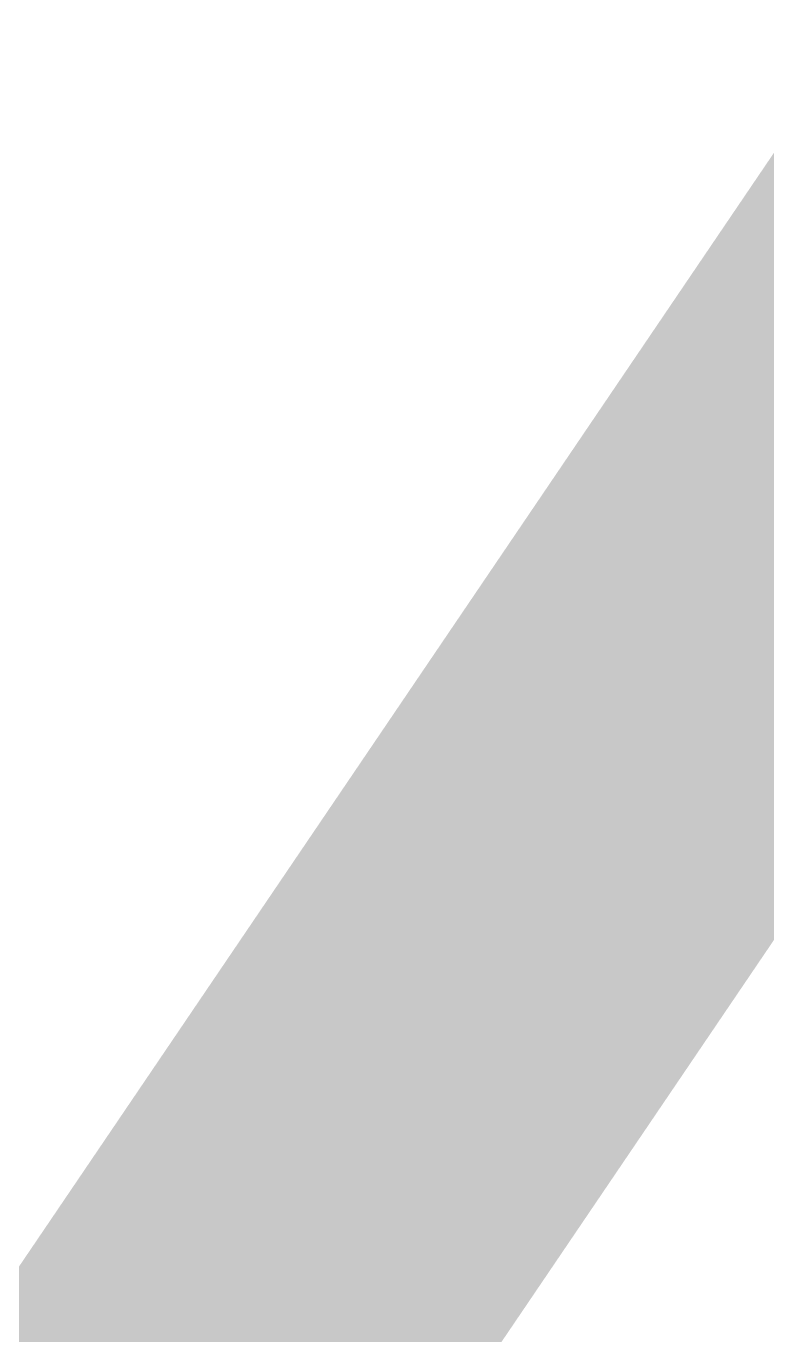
# Model space of a CAD drawing. Header units: metres. Extents: x 326467 to 340077, y 1811030 to 1824953.
# Drawn here: x 329637.08 to 329642.16, y 1813230.21 to 1813239.2 of the extents above; entities that cross this region are included whole.
import ezdxf

# ---------------------------------------------------------------- set-up
doc = ezdxf.new("R2010")
doc.units = ezdxf.units.M
doc.header["$MEASUREMENT"] = 0
doc.layers.add('LOW TIDE LINE', color=5, linetype='Continuous')
doc.layers.add('MANGROOVE', color=112, linetype='Continuous')

# ---------------------------------------------------------------- blocks, each defined once
blk = doc.blocks.new('16')
at = {"layer": 'MANGROOVE'}
h = blk.add_hatch(dxfattribs=at)
h.set_pattern_fill('GRASS', color=256, scale=0.606428, angle=-0.44213)
h.set_pattern_definition([(89.55787, (320150.772, 1810233.299), (-10.807394, 10.975486), [2.888115, -18.895414]), (44.55787, (320150.772, 1810233.299), (-10.807394, 10.975486), [2.888115, -12.515166]), (134.55787, (320150.772, 1810233.299), (-10.975486, -10.807394), [2.888115, -12.515166])])
h.paths.add_polyline_path([(329780.0607, 1813360.5542), (329809.3518, 1813454.4662), (329818.2703, 1813528.5882), (329809.1077, 1813593.6307), (329800.315, 1813649.6216), (329815.6565, 1813702.1831), (329825.5777, 1813735.4704), (329822.662, 1813756.1258), (329806.1124, 1813774.6915), (329782.8991, 1813783.6506), (329746.3758, 1813775.5914), (329720.9999, 1813768.0332), (329722.66, 1813750.0275), (329718.2744, 1813705.5849), (329714.0135, 1813677.3146), (329705.7103, 1813649.0754), (329705.6479, 1813640.9893), (329705.5231, 1813624.817), (329713.4207, 1813600.4962), (329717.2136, 1813568.1204), (329708.5984, 1813499.4505), (329704.3064, 1813467.1371), (329699.8271, 1813410.5653), (329691.555, 1813386.3692), (329687.2006, 1813345.9697), (329687.1694, 1813341.9266), (329687.107, 1813333.8405), (329678.8974, 1813317.7306), (329666.4581, 1813277.3934), (329654.1436, 1813253.2286), (329629.6082, 1813217.028), (329609.1776, 1813188.8825), (329584.7359, 1813164.8112), (329586.3286, 1813139.6231), (329597.1984, 1813125.0523), (329608.0987, 1813114.4322), (329629.163, 1813111.6357), (329670.2109, 1813136.7808), (329741.61, 1813218.9239), (329764.2463, 1813249.0401), (329776.4519, 1813293.7239)])
at = {"layer": 'LOW TIDE LINE', "lineweight": 18, "const_width": 3.0321}
blk.add_lwpolyline([(329306.8242, 1812774.7543), (329380.3367, 1812871.2266), (329445.7333, 1812963.7182), (329474.3734, 1813007.9736), (329490.824, 1813044.2365), (329503.232, 1813080.5306), (329515.5465, 1813104.6954), (329527.7986, 1813120.7741), (329539.9883, 1813128.7667), (329568.4413, 1813148.7637), (329584.7359, 1813164.8112), (329609.1776, 1813188.8825), (329629.6082, 1813217.028), (329654.1436, 1813253.2286), (329666.4581, 1813277.3934), (329678.8974, 1813317.7306), (329687.107, 1813333.8405), (329687.1694, 1813341.9266), (329687.2006, 1813345.9697), (329691.555, 1813386.3692)], dxfattribs=at)
at = {"layer": 'MANGROOVE', "const_width": 3.0321, "flags": 128}
blk.add_lwpolyline([(329691.555, 1813386.3692), (329687.2006, 1813345.9697), (329687.1694, 1813341.9266), (329687.107, 1813333.8405), (329678.8974, 1813317.7306), (329666.4581, 1813277.3934), (329654.1436, 1813253.2286), (329629.6082, 1813217.028), (329609.1776, 1813188.8825), (329584.7359, 1813164.8112), (329586.3286, 1813139.6231), (329597.1984, 1813125.0523), (329608.0987, 1813114.4322), (329629.163, 1813111.6357), (329670.2109, 1813136.7808), (329741.61, 1813218.9239), (329764.2463, 1813249.0401), (329776.4519, 1813293.7239), (329780.0607, 1813360.5542), (329809.3518, 1813454.4662)], dxfattribs=at)

msp = doc.modelspace()

# ---------------------------------------------------------------- block references
msp.add_blockref('16', (0, 0))

doc.saveas('drawing.dxf')
